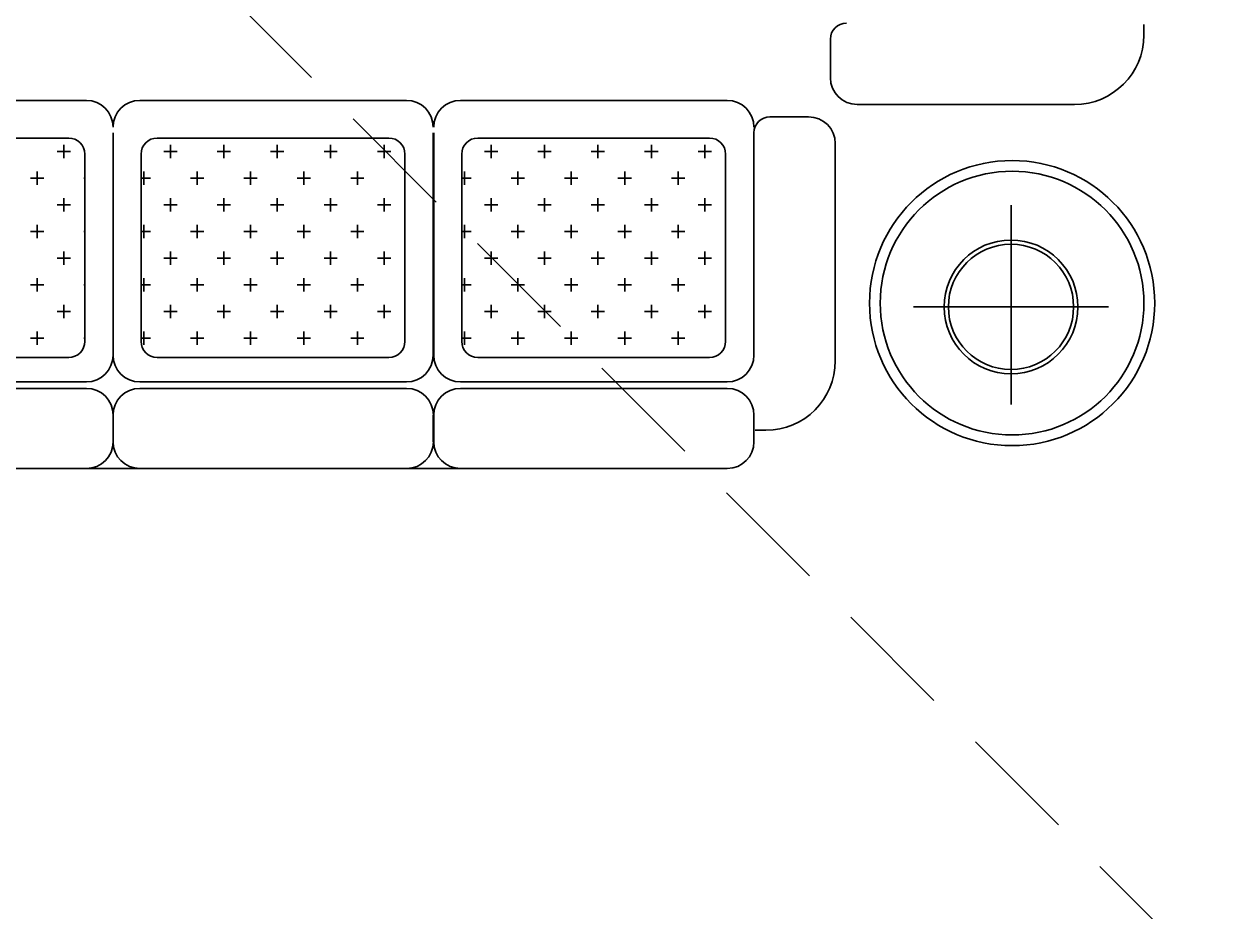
# Model space of a CAD drawing. Header units: millimetres. Extents: x -234375 to -184638, y -91483 to -70216.
# Drawn here: x -191841 to -189688, y -86880 to -85280 of the extents above; entities that cross this region are included whole.
import ezdxf

# ---------------------------------------------------------------- set-up
doc = ezdxf.new("R2010")
doc.units = ezdxf.units.MM
doc.header["$MEASUREMENT"] = 0
doc.linetypes.add('Hidden', pattern=[317.5, 211.666667, -105.833333])
for name, color, linetype, lineweight in [('New_0_Pen_No__7', 7, 'Continuous', 35), ('New_Drawing & Figure_Pen_No__7', 7, 'Continuous', 35), ('New_Shell - Roof_Pen_No__1', 7, 'Continuous', 13)]:
    doc.layers.add(name, color=color, linetype=linetype, lineweight=lineweight)
doc.layers.add('New_0_Pen_No__8', color=14, linetype='Continuous', lineweight=35, true_color=0xa80f02)
doc.layers.add('New_Drawing & Figure_Pen_No__8', color=14, linetype='Continuous', lineweight=35, true_color=0xa80f02)
doc.layers.add('New_Shell - Roof', color=7, linetype='Continuous')

# ---------------------------------------------------------------- blocks, each defined once
blk = doc.blocks.new('Roof_1', base_point=(-201339, -70721))
at = {"layer": 'New_Shell - Roof_Pen_No__1', "color": 7, "linetype": 'Hidden', "lineweight": 13, "flags": 128}
blk.add_lwpolyline([(-186609.9, -90094), (-192594.7, -84103)], dxfattribs=at)

msp = doc.modelspace()

# ---------------------------------------------------------------- linework, layer by layer
at = {"layer": 'New_0_Pen_No__7', "color": 7, "linetype": 'Continuous', "lineweight": 35}
for p, q in [((-189821.7, -85300.5), (-189821.7, -85281.3)), ((-190386.7, -85307.9), (-190386.7, -85377.5)), ((-190386.7, -85307.9), (-190386.7, -85377.5)), ((-192208.8, -85418.3), (-191727.9, -85418.3)), ((-192208.8, -85418.3), (-191727.9, -85418.3)), ((-191631.7, -85418.3), (-191150.9, -85418.3)), ((-191631.7, -85418.3), (-191150.9, -85418.3)), ((-191053.7, -85418.3), (-190572.8, -85418.3)), ((-191053.7, -85418.3), (-190572.8, -85418.3)), ((-190338.6, -85425.6), (-189946.8, -85425.6)), ((-190338.6, -85425.6), (-189946.8, -85425.6)), ((-190495.7, -85447.9), (-190426.1, -85447.9)), ((-190495.7, -85447.9), (-190426.1, -85447.9)), ((-190524.5, -85476.8), (-190524.5, -85877.8)), ((-190524.5, -85476.8), (-190524.5, -85877.8)), ((-190378, -85496), (-190378, -85887.8)), ((-190378, -85496), (-190378, -85887.8)), ((-191727.7, -85937.6), (-192208.8, -85937.6)), ((-191727.7, -85937.6), (-192208.8, -85937.6)), ((-191150.6, -85937.6), (-191631.7, -85937.6)), ((-191150.6, -85937.6), (-191631.7, -85937.6)), ((-190572.6, -85937.6), (-191053.7, -85937.6)), ((-191679.8, -86033.8), (-191679.8, -85985.7)), ((-191679.8, -86033.8), (-191679.8, -85985.7)), ((-191679.6, -85985.7), (-191679.6, -86033.8)), ((-191679.6, -85985.7), (-191679.6, -86033.8)), ((-191102.8, -86033.8), (-191102.8, -85985.7)), ((-191102.8, -86033.8), (-191102.8, -85985.7)), ((-191102.5, -85985.7), (-191102.5, -86033.8)), ((-191102.5, -85985.7), (-191102.5, -86033.8)), ((-191101.8, -86033.8), (-191101.8, -85985.7)), ((-191101.8, -86033.8), (-191101.8, -85985.7)), ((-191101.5, -85985.7), (-191101.5, -86033.8)), ((-191101.5, -85985.7), (-191101.5, -86033.8)), ((-190524.5, -85985.7), (-190524.5, -86033.8)), ((-190524.5, -86033.8), (-190524.5, -85985.7)), ((-190524.5, -85985.7), (-190524.5, -86033.8)), ((-190524.5, -86033.8), (-190524.5, -85985.7)), ((-190503, -86012.9), (-190522.3, -86012.9)), ((-190503, -86012.9), (-190522.3, -86012.9)), ((-190572.6, -86081.9), (-192208.8, -86081.9)), ((-190572.6, -86081.9), (-192208.8, -86081.9))]:
    msp.add_line(p, q, dxfattribs=at)
msp.add_circle((-190059.2, -85783.8), 257, dxfattribs=at)
for centre, radius, start, end in [((-190357.9, -85307.9), 28.9, 90, 180), ((-190357.9, -85307.9), 28.9, 90, 180), ((-189946.8, -85300.5), 125.1, 270, 0), ((-190338.6, -85377.5), 48.1, 180, 270), ((-190338.6, -85377.5), 48.1, 180, 270), ((-191727.9, -85466.4), 48.1, 0, 90), ((-191727.9, -85466.4), 48.1, 0, 90), ((-191631.7, -85466.4), 48.1, 90, 180), ((-191631.7, -85466.4), 48.1, 90, 180), ((-191150.9, -85466.4), 48.1, 0, 90), ((-191150.9, -85466.4), 48.1, 0, 90), ((-191053.7, -85466.4), 48.1, 90, 180), ((-191053.7, -85466.4), 48.1, 90, 180), ((-190572.8, -85466.4), 48.1, 0, 90), ((-190572.8, -85466.4), 48.1, 0, 90), ((-190495.7, -85476.8), 28.9, 90, 180), ((-190426.1, -85496), 48.1, 0, 90), ((-190426.1, -85496), 48.1, 0, 90), ((-190572.8, -85877.8), 48.1, 270, 0), ((-190503, -85887.8), 125.1, 270, 0), ((-191727.7, -85985.7), 48.1, 0, 90), ((-191727.7, -85985.7), 48.1, 0, 90), ((-191631.7, -85985.7), 48.1, 90, 180), ((-191631.7, -85985.7), 48.1, 90, 180), ((-191150.6, -85985.7), 48.1, 0, 90), ((-191150.6, -85985.7), 48.1, 0, 90), ((-191053.7, -85985.7), 48.1, 90, 180), ((-191053.7, -85985.7), 48.1, 90, 180), ((-190572.6, -85985.7), 48.1, 0, 90), ((-190572.6, -85985.7), 48.1, 0, 90), ((-191727.7, -86033.8), 48.1, 270, 0), ((-191727.7, -86033.8), 48.1, 270, 0), ((-191631.7, -86033.8), 48.1, 180, 270), ((-191631.7, -86033.8), 48.1, 180, 270), ((-191150.6, -86033.8), 48.1, 270, 0), ((-191053.7, -86033.8), 48.1, 180, 270), ((-191053.7, -86033.8), 48.1, 180, 270), ((-190572.6, -86033.8), 48.1, 270, 0), ((-190572.6, -86033.8), 48.1, 270, 0)]:
    msp.add_arc(centre, radius, start, end, dxfattribs=at)
at = {"layer": 'New_0_Pen_No__8', "color": 14, "linetype": 'Continuous', "lineweight": 35, "true_color": 0xa80f02}
for p, q in [((-189821.7, -85300.5), (-189821.7, -85281.3)), ((-191679.8, -85476.8), (-191679.8, -85877.8)), ((-191679.8, -85476.8), (-191679.8, -85877.8)), ((-191679.8, -85476.8), (-191679.8, -85877.8)), ((-191679.8, -85476.8), (-191679.8, -85877.8)), ((-191102.8, -85476.8), (-191102.8, -85877.8)), ((-191102.8, -85476.8), (-191102.8, -85877.8)), ((-191102.8, -85476.8), (-191102.8, -85877.8)), ((-191102.8, -85476.8), (-191102.8, -85877.8)), ((-191101.8, -85476.8), (-191101.8, -85877.8)), ((-191101.8, -85476.8), (-191101.8, -85877.8)), ((-191101.8, -85476.8), (-191101.8, -85877.8)), ((-191101.8, -85476.8), (-191101.8, -85877.8)), ((-191759.7, -85486.1), (-192177.6, -85486.1)), ((-191759.7, -85486.1), (-192177.6, -85486.1)), ((-191768.4, -85522.4), (-191768.4, -85498.4)), ((-191768.4, -85522.4), (-191768.4, -85498.4)), ((-191182.6, -85486.1), (-191600.5, -85486.1)), ((-191182.6, -85486.1), (-191600.5, -85486.1)), ((-191576.2, -85522.4), (-191576.2, -85498.4)), ((-191576.2, -85522.4), (-191576.2, -85498.4)), ((-191480, -85522.4), (-191480, -85498.4)), ((-191480, -85522.4), (-191480, -85498.4)), ((-191383.8, -85522.4), (-191383.8, -85498.4)), ((-191383.8, -85522.4), (-191383.8, -85498.4)), ((-191287.6, -85522.4), (-191287.6, -85498.4)), ((-191287.6, -85522.4), (-191287.6, -85498.4)), ((-191191.4, -85522.4), (-191191.4, -85498.4)), ((-191191.4, -85522.4), (-191191.4, -85498.4)), ((-190604.6, -85486.1), (-191022.5, -85486.1)), ((-190604.6, -85486.1), (-191022.5, -85486.1)), ((-190998.2, -85522.4), (-190998.2, -85498.4)), ((-190998.2, -85522.4), (-190998.2, -85498.4)), ((-190902, -85522.4), (-190902, -85498.4)), ((-190902, -85522.4), (-190902, -85498.4)), ((-190805.8, -85522.4), (-190805.8, -85498.4)), ((-190805.8, -85522.4), (-190805.8, -85498.4)), ((-190709.5, -85522.4), (-190709.5, -85498.4)), ((-190709.5, -85522.4), (-190709.5, -85498.4)), ((-190613.3, -85522.4), (-190613.3, -85498.4)), ((-190613.3, -85522.4), (-190613.3, -85498.4)), ((-191780.4, -85510.4), (-191756.4, -85510.4)), ((-191780.4, -85510.4), (-191756.4, -85510.4)), ((-191730.8, -85852.8), (-191730.8, -85515)), ((-191730.8, -85852.8), (-191730.8, -85515)), ((-191629.4, -85515), (-191629.4, -85852.8)), ((-191629.4, -85515), (-191629.4, -85852.8)), ((-191588.3, -85510.4), (-191564.2, -85510.4)), ((-191588.3, -85510.4), (-191564.2, -85510.4)), ((-191492.1, -85510.4), (-191468, -85510.4)), ((-191492.1, -85510.4), (-191468, -85510.4)), ((-191395.8, -85510.4), (-191371.8, -85510.4)), ((-191395.8, -85510.4), (-191371.8, -85510.4)), ((-191299.6, -85510.4), (-191275.6, -85510.4)), ((-191299.6, -85510.4), (-191275.6, -85510.4)), ((-191203.4, -85510.4), (-191179.3, -85510.4)), ((-191203.4, -85510.4), (-191179.3, -85510.4)), ((-191153.8, -85852.8), (-191153.8, -85515)), ((-191153.8, -85852.8), (-191153.8, -85515)), ((-191051.3, -85515), (-191051.3, -85852.8)), ((-191051.3, -85515), (-191051.3, -85852.8)), ((-191010.2, -85510.4), (-190986.2, -85510.4)), ((-191010.2, -85510.4), (-190986.2, -85510.4)), ((-190914, -85510.4), (-190889.9, -85510.4)), ((-190914, -85510.4), (-190889.9, -85510.4)), ((-190817.8, -85510.4), (-190793.7, -85510.4)), ((-190817.8, -85510.4), (-190793.7, -85510.4)), ((-190721.6, -85510.4), (-190697.5, -85510.4)), ((-190721.6, -85510.4), (-190697.5, -85510.4)), ((-190625.3, -85510.4), (-190601.3, -85510.4)), ((-190625.3, -85510.4), (-190601.3, -85510.4)), ((-190575.7, -85852.8), (-190575.7, -85515)), ((-190575.7, -85852.8), (-190575.7, -85515)), ((-191816.5, -85570.6), (-191816.5, -85546.5)), ((-191816.5, -85570.6), (-191816.5, -85546.5)), ((-191624.3, -85570.6), (-191624.3, -85546.5)), ((-191624.3, -85570.6), (-191624.3, -85546.5)), ((-191528.1, -85570.6), (-191528.1, -85546.5)), ((-191528.1, -85570.6), (-191528.1, -85546.5)), ((-191431.9, -85570.6), (-191431.9, -85546.5)), ((-191431.9, -85570.6), (-191431.9, -85546.5)), ((-191335.7, -85570.6), (-191335.7, -85546.5)), ((-191335.7, -85570.6), (-191335.7, -85546.5)), ((-191239.5, -85570.6), (-191239.5, -85546.5)), ((-191239.5, -85570.6), (-191239.5, -85546.5)), ((-191046.3, -85570.6), (-191046.3, -85546.5)), ((-191046.3, -85570.6), (-191046.3, -85546.5)), ((-190950.1, -85570.6), (-190950.1, -85546.5)), ((-190950.1, -85570.6), (-190950.1, -85546.5)), ((-190853.9, -85570.6), (-190853.9, -85546.5)), ((-190853.9, -85570.6), (-190853.9, -85546.5)), ((-190757.6, -85570.6), (-190757.6, -85546.5)), ((-190757.6, -85570.6), (-190757.6, -85546.5)), ((-190661.4, -85570.6), (-190661.4, -85546.5)), ((-190661.4, -85570.6), (-190661.4, -85546.5)), ((-191828.6, -85558.5), (-191804.5, -85558.5)), ((-191828.6, -85558.5), (-191804.5, -85558.5)), ((-191732.3, -85558.5), (-191730.8, -85558.5)), ((-191732.3, -85558.5), (-191730.8, -85558.5)), ((-191629.4, -85558.5), (-191612.3, -85558.5)), ((-191629.4, -85558.5), (-191612.3, -85558.5)), ((-191540.2, -85558.5), (-191516.1, -85558.5)), ((-191540.2, -85558.5), (-191516.1, -85558.5)), ((-191443.9, -85558.5), (-191419.9, -85558.5)), ((-191443.9, -85558.5), (-191419.9, -85558.5)), ((-191347.7, -85558.5), (-191323.7, -85558.5)), ((-191347.7, -85558.5), (-191323.7, -85558.5)), ((-191251.5, -85558.5), (-191227.5, -85558.5)), ((-191251.5, -85558.5), (-191227.5, -85558.5)), ((-191155.3, -85558.5), (-191153.8, -85558.5)), ((-191155.3, -85558.5), (-191153.8, -85558.5)), ((-191051.3, -85558.5), (-191034.3, -85558.5)), ((-191051.3, -85558.5), (-191034.3, -85558.5)), ((-190962.1, -85558.5), (-190938.1, -85558.5)), ((-190962.1, -85558.5), (-190938.1, -85558.5)), ((-190865.9, -85558.5), (-190841.8, -85558.5)), ((-190865.9, -85558.5), (-190841.8, -85558.5)), ((-190769.7, -85558.5), (-190745.6, -85558.5)), ((-190769.7, -85558.5), (-190745.6, -85558.5)), ((-190673.5, -85558.5), (-190649.4, -85558.5)), ((-190673.5, -85558.5), (-190649.4, -85558.5)), ((-190577.2, -85558.5), (-190575.7, -85558.5)), ((-190577.2, -85558.5), (-190575.7, -85558.5)), ((-191780.4, -85606.6), (-191756.4, -85606.6)), ((-191780.4, -85606.6), (-191756.4, -85606.6)), ((-191768.4, -85618.7), (-191768.4, -85594.6)), ((-191768.4, -85618.7), (-191768.4, -85594.6)), ((-191588.3, -85606.6), (-191564.2, -85606.6)), ((-191588.3, -85606.6), (-191564.2, -85606.6)), ((-191576.2, -85618.7), (-191576.2, -85594.6)), ((-191576.2, -85618.7), (-191576.2, -85594.6)), ((-191492.1, -85606.6), (-191468, -85606.6)), ((-191492.1, -85606.6), (-191468, -85606.6)), ((-191480, -85618.7), (-191480, -85594.6)), ((-191480, -85618.7), (-191480, -85594.6)), ((-191395.8, -85606.6), (-191371.8, -85606.6)), ((-191395.8, -85606.6), (-191371.8, -85606.6)), ((-191383.8, -85618.7), (-191383.8, -85594.6)), ((-191383.8, -85618.7), (-191383.8, -85594.6)), ((-191299.6, -85606.6), (-191275.6, -85606.6)), ((-191299.6, -85606.6), (-191275.6, -85606.6)), ((-191287.6, -85618.7), (-191287.6, -85594.6)), ((-191287.6, -85618.7), (-191287.6, -85594.6)), ((-191203.4, -85606.6), (-191179.3, -85606.6)), ((-191203.4, -85606.6), (-191179.3, -85606.6)), ((-191191.4, -85618.7), (-191191.4, -85594.6)), ((-191191.4, -85618.7), (-191191.4, -85594.6)), ((-191010.2, -85606.6), (-190986.2, -85606.6)), ((-191010.2, -85606.6), (-190986.2, -85606.6)), ((-190998.2, -85618.7), (-190998.2, -85594.6)), ((-190998.2, -85618.7), (-190998.2, -85594.6)), ((-190914, -85606.6), (-190889.9, -85606.6)), ((-190914, -85606.6), (-190889.9, -85606.6)), ((-190902, -85618.7), (-190902, -85594.6)), ((-190902, -85618.7), (-190902, -85594.6)), ((-190817.8, -85606.6), (-190793.7, -85606.6)), ((-190817.8, -85606.6), (-190793.7, -85606.6)), ((-190805.8, -85618.7), (-190805.8, -85594.6)), ((-190805.8, -85618.7), (-190805.8, -85594.6)), ((-190721.6, -85606.6), (-190697.5, -85606.6)), ((-190721.6, -85606.6), (-190697.5, -85606.6)), ((-190709.5, -85618.7), (-190709.5, -85594.6)), ((-190709.5, -85618.7), (-190709.5, -85594.6)), ((-190625.3, -85606.6), (-190601.3, -85606.6)), ((-190625.3, -85606.6), (-190601.3, -85606.6)), ((-190613.3, -85618.7), (-190613.3, -85594.6)), ((-190613.3, -85618.7), (-190613.3, -85594.6)), ((-190061.2, -85607.1), (-190061.2, -85966.5)), ((-190061.2, -85607.1), (-190061.2, -85966.5)), ((-191828.6, -85654.7), (-191804.5, -85654.7)), ((-191828.6, -85654.7), (-191804.5, -85654.7)), ((-191816.5, -85666.8), (-191816.5, -85642.7)), ((-191816.5, -85666.8), (-191816.5, -85642.7)), ((-191732.3, -85654.7), (-191730.8, -85654.7)), ((-191732.3, -85654.7), (-191730.8, -85654.7)), ((-191629.4, -85654.7), (-191612.3, -85654.7)), ((-191629.4, -85654.7), (-191612.3, -85654.7)), ((-191624.3, -85666.8), (-191624.3, -85642.7)), ((-191624.3, -85666.8), (-191624.3, -85642.7)), ((-191540.2, -85654.7), (-191516.1, -85654.7)), ((-191540.2, -85654.7), (-191516.1, -85654.7)), ((-191528.1, -85666.8), (-191528.1, -85642.7)), ((-191528.1, -85666.8), (-191528.1, -85642.7)), ((-191443.9, -85654.7), (-191419.9, -85654.7)), ((-191443.9, -85654.7), (-191419.9, -85654.7)), ((-191431.9, -85666.8), (-191431.9, -85642.7)), ((-191431.9, -85666.8), (-191431.9, -85642.7)), ((-191347.7, -85654.7), (-191323.7, -85654.7)), ((-191347.7, -85654.7), (-191323.7, -85654.7)), ((-191335.7, -85666.8), (-191335.7, -85642.7)), ((-191335.7, -85666.8), (-191335.7, -85642.7)), ((-191251.5, -85654.7), (-191227.5, -85654.7)), ((-191251.5, -85654.7), (-191227.5, -85654.7)), ((-191239.5, -85666.8), (-191239.5, -85642.7)), ((-191239.5, -85666.8), (-191239.5, -85642.7)), ((-191155.3, -85654.7), (-191153.8, -85654.7)), ((-191155.3, -85654.7), (-191153.8, -85654.7)), ((-191051.3, -85654.7), (-191034.3, -85654.7)), ((-191051.3, -85654.7), (-191034.3, -85654.7)), ((-191046.3, -85666.8), (-191046.3, -85642.7)), ((-191046.3, -85666.8), (-191046.3, -85642.7)), ((-190962.1, -85654.7), (-190938.1, -85654.7)), ((-190962.1, -85654.7), (-190938.1, -85654.7)), ((-190950.1, -85666.8), (-190950.1, -85642.7)), ((-190950.1, -85666.8), (-190950.1, -85642.7)), ((-190865.9, -85654.7), (-190841.8, -85654.7)), ((-190865.9, -85654.7), (-190841.8, -85654.7)), ((-190853.9, -85666.8), (-190853.9, -85642.7)), ((-190853.9, -85666.8), (-190853.9, -85642.7)), ((-190769.7, -85654.7), (-190745.6, -85654.7)), ((-190769.7, -85654.7), (-190745.6, -85654.7)), ((-190757.6, -85666.8), (-190757.6, -85642.7)), ((-190757.6, -85666.8), (-190757.6, -85642.7)), ((-190673.5, -85654.7), (-190649.4, -85654.7)), ((-190673.5, -85654.7), (-190649.4, -85654.7)), ((-190661.4, -85666.8), (-190661.4, -85642.7)), ((-190661.4, -85666.8), (-190661.4, -85642.7)), ((-190577.2, -85654.7), (-190575.7, -85654.7)), ((-190577.2, -85654.7), (-190575.7, -85654.7)), ((-191768.4, -85714.9), (-191768.4, -85690.8)), ((-191768.4, -85714.9), (-191768.4, -85690.8)), ((-191576.2, -85714.9), (-191576.2, -85690.8)), ((-191576.2, -85714.9), (-191576.2, -85690.8)), ((-191480, -85714.9), (-191480, -85690.8)), ((-191480, -85714.9), (-191480, -85690.8)), ((-191383.8, -85714.9), (-191383.8, -85690.8)), ((-191383.8, -85714.9), (-191383.8, -85690.8)), ((-191287.6, -85714.9), (-191287.6, -85690.8)), ((-191287.6, -85714.9), (-191287.6, -85690.8)), ((-191191.4, -85714.9), (-191191.4, -85690.8)), ((-191191.4, -85714.9), (-191191.4, -85690.8)), ((-190998.2, -85714.9), (-190998.2, -85690.8)), ((-190998.2, -85714.9), (-190998.2, -85690.8)), ((-190902, -85714.9), (-190902, -85690.8)), ((-190902, -85714.9), (-190902, -85690.8)), ((-190805.8, -85714.9), (-190805.8, -85690.8)), ((-190805.8, -85714.9), (-190805.8, -85690.8)), ((-190709.5, -85714.9), (-190709.5, -85690.8)), ((-190709.5, -85714.9), (-190709.5, -85690.8)), ((-190613.3, -85714.9), (-190613.3, -85690.8)), ((-190613.3, -85714.9), (-190613.3, -85690.8)), ((-191780.4, -85702.9), (-191756.4, -85702.9)), ((-191780.4, -85702.9), (-191756.4, -85702.9)), ((-191588.3, -85702.9), (-191564.2, -85702.9)), ((-191588.3, -85702.9), (-191564.2, -85702.9)), ((-191492.1, -85702.9), (-191468, -85702.9)), ((-191492.1, -85702.9), (-191468, -85702.9)), ((-191395.8, -85702.9), (-191371.8, -85702.9)), ((-191395.8, -85702.9), (-191371.8, -85702.9)), ((-191299.6, -85702.9), (-191275.6, -85702.9)), ((-191299.6, -85702.9), (-191275.6, -85702.9)), ((-191203.4, -85702.9), (-191179.3, -85702.9)), ((-191203.4, -85702.9), (-191179.3, -85702.9)), ((-191010.2, -85702.9), (-190986.2, -85702.9)), ((-191010.2, -85702.9), (-190986.2, -85702.9)), ((-190914, -85702.9), (-190889.9, -85702.9)), ((-190914, -85702.9), (-190889.9, -85702.9)), ((-190817.8, -85702.9), (-190793.7, -85702.9)), ((-190817.8, -85702.9), (-190793.7, -85702.9)), ((-190721.6, -85702.9), (-190697.5, -85702.9)), ((-190721.6, -85702.9), (-190697.5, -85702.9)), ((-190625.3, -85702.9), (-190601.3, -85702.9)), ((-190625.3, -85702.9), (-190601.3, -85702.9)), ((-191816.5, -85763), (-191816.5, -85738.9)), ((-191816.5, -85763), (-191816.5, -85738.9)), ((-191624.3, -85763), (-191624.3, -85738.9)), ((-191624.3, -85763), (-191624.3, -85738.9)), ((-191528.1, -85763), (-191528.1, -85738.9)), ((-191528.1, -85763), (-191528.1, -85738.9)), ((-191431.9, -85763), (-191431.9, -85738.9)), ((-191431.9, -85763), (-191431.9, -85738.9)), ((-191335.7, -85763), (-191335.7, -85738.9)), ((-191335.7, -85763), (-191335.7, -85738.9)), ((-191239.5, -85763), (-191239.5, -85738.9)), ((-191239.5, -85763), (-191239.5, -85738.9)), ((-191046.3, -85763), (-191046.3, -85738.9)), ((-191046.3, -85763), (-191046.3, -85738.9)), ((-190950.1, -85763), (-190950.1, -85738.9)), ((-190950.1, -85763), (-190950.1, -85738.9)), ((-190853.9, -85763), (-190853.9, -85738.9)), ((-190853.9, -85763), (-190853.9, -85738.9)), ((-190757.6, -85763), (-190757.6, -85738.9)), ((-190757.6, -85763), (-190757.6, -85738.9)), ((-190661.4, -85763), (-190661.4, -85738.9)), ((-190661.4, -85763), (-190661.4, -85738.9)), ((-191828.6, -85751), (-191804.5, -85751)), ((-191828.6, -85751), (-191804.5, -85751)), ((-191732.3, -85751), (-191730.8, -85751)), ((-191732.3, -85751), (-191730.8, -85751)), ((-191629.4, -85751), (-191612.3, -85751)), ((-191629.4, -85751), (-191612.3, -85751)), ((-191540.2, -85751), (-191516.1, -85751)), ((-191540.2, -85751), (-191516.1, -85751)), ((-191443.9, -85751), (-191419.9, -85751)), ((-191443.9, -85751), (-191419.9, -85751)), ((-191347.7, -85751), (-191323.7, -85751)), ((-191347.7, -85751), (-191323.7, -85751)), ((-191251.5, -85751), (-191227.5, -85751)), ((-191251.5, -85751), (-191227.5, -85751)), ((-191155.3, -85751), (-191153.8, -85751)), ((-191155.3, -85751), (-191153.8, -85751)), ((-191051.3, -85751), (-191034.3, -85751)), ((-191051.3, -85751), (-191034.3, -85751)), ((-190962.1, -85751), (-190938.1, -85751)), ((-190962.1, -85751), (-190938.1, -85751)), ((-190865.9, -85751), (-190841.8, -85751)), ((-190865.9, -85751), (-190841.8, -85751)), ((-190769.7, -85751), (-190745.6, -85751)), ((-190769.7, -85751), (-190745.6, -85751)), ((-190673.5, -85751), (-190649.4, -85751)), ((-190673.5, -85751), (-190649.4, -85751)), ((-190577.2, -85751), (-190575.7, -85751)), ((-190577.2, -85751), (-190575.7, -85751)), ((-191780.4, -85799.1), (-191756.4, -85799.1)), ((-191780.4, -85799.1), (-191756.4, -85799.1)), ((-191768.4, -85811.1), (-191768.4, -85787)), ((-191768.4, -85811.1), (-191768.4, -85787)), ((-191588.3, -85799.1), (-191564.2, -85799.1)), ((-191588.3, -85799.1), (-191564.2, -85799.1)), ((-191576.2, -85811.1), (-191576.2, -85787)), ((-191576.2, -85811.1), (-191576.2, -85787)), ((-191492.1, -85799.1), (-191468, -85799.1)), ((-191492.1, -85799.1), (-191468, -85799.1)), ((-191480, -85811.1), (-191480, -85787)), ((-191480, -85811.1), (-191480, -85787)), ((-191395.8, -85799.1), (-191371.8, -85799.1)), ((-191395.8, -85799.1), (-191371.8, -85799.1)), ((-191383.8, -85811.1), (-191383.8, -85787)), ((-191383.8, -85811.1), (-191383.8, -85787)), ((-191299.6, -85799.1), (-191275.6, -85799.1)), ((-191299.6, -85799.1), (-191275.6, -85799.1)), ((-191287.6, -85811.1), (-191287.6, -85787)), ((-191287.6, -85811.1), (-191287.6, -85787)), ((-191203.4, -85799.1), (-191179.3, -85799.1)), ((-191203.4, -85799.1), (-191179.3, -85799.1)), ((-191191.4, -85811.1), (-191191.4, -85787)), ((-191191.4, -85811.1), (-191191.4, -85787)), ((-191010.2, -85799.1), (-190986.2, -85799.1)), ((-191010.2, -85799.1), (-190986.2, -85799.1)), ((-190998.2, -85811.1), (-190998.2, -85787)), ((-190998.2, -85811.1), (-190998.2, -85787)), ((-190914, -85799.1), (-190889.9, -85799.1)), ((-190914, -85799.1), (-190889.9, -85799.1)), ((-190902, -85811.1), (-190902, -85787)), ((-190902, -85811.1), (-190902, -85787)), ((-190817.8, -85799.1), (-190793.7, -85799.1)), ((-190817.8, -85799.1), (-190793.7, -85799.1)), ((-190805.8, -85811.1), (-190805.8, -85787)), ((-190805.8, -85811.1), (-190805.8, -85787)), ((-190721.6, -85799.1), (-190697.5, -85799.1)), ((-190721.6, -85799.1), (-190697.5, -85799.1)), ((-190709.5, -85811.1), (-190709.5, -85787)), ((-190709.5, -85811.1), (-190709.5, -85787)), ((-190625.3, -85799.1), (-190601.3, -85799.1)), ((-190625.3, -85799.1), (-190601.3, -85799.1)), ((-190613.3, -85811.1), (-190613.3, -85787)), ((-190613.3, -85811.1), (-190613.3, -85787)), ((-189885.2, -85790.6), (-190237.1, -85790.6)), ((-189885.2, -85790.6), (-190237.1, -85790.6)), ((-191828.6, -85847.2), (-191804.5, -85847.2)), ((-191828.6, -85847.2), (-191804.5, -85847.2)), ((-191816.5, -85859.2), (-191816.5, -85835.2)), ((-191816.5, -85859.2), (-191816.5, -85835.2)), ((-191732.3, -85847.2), (-191730.8, -85847.2)), ((-191732.3, -85847.2), (-191730.8, -85847.2)), ((-191629.4, -85847.2), (-191612.3, -85847.2)), ((-191629.4, -85847.2), (-191612.3, -85847.2)), ((-191624.3, -85859.2), (-191624.3, -85835.2)), ((-191624.3, -85859.2), (-191624.3, -85835.2)), ((-191540.2, -85847.2), (-191516.1, -85847.2)), ((-191540.2, -85847.2), (-191516.1, -85847.2)), ((-191528.1, -85859.2), (-191528.1, -85835.2)), ((-191528.1, -85859.2), (-191528.1, -85835.2)), ((-191443.9, -85847.2), (-191419.9, -85847.2)), ((-191443.9, -85847.2), (-191419.9, -85847.2)), ((-191431.9, -85859.2), (-191431.9, -85835.2)), ((-191431.9, -85859.2), (-191431.9, -85835.2)), ((-191347.7, -85847.2), (-191323.7, -85847.2)), ((-191347.7, -85847.2), (-191323.7, -85847.2)), ((-191335.7, -85859.2), (-191335.7, -85835.2)), ((-191335.7, -85859.2), (-191335.7, -85835.2)), ((-191251.5, -85847.2), (-191227.5, -85847.2)), ((-191251.5, -85847.2), (-191227.5, -85847.2)), ((-191239.5, -85859.2), (-191239.5, -85835.2)), ((-191239.5, -85859.2), (-191239.5, -85835.2)), ((-191155.3, -85847.2), (-191153.8, -85847.2)), ((-191155.3, -85847.2), (-191153.8, -85847.2)), ((-191051.3, -85847.2), (-191034.3, -85847.2)), ((-191051.3, -85847.2), (-191034.3, -85847.2)), ((-191046.3, -85859.2), (-191046.3, -85835.2)), ((-191046.3, -85859.2), (-191046.3, -85835.2)), ((-190962.1, -85847.2), (-190938.1, -85847.2)), ((-190962.1, -85847.2), (-190938.1, -85847.2)), ((-190950.1, -85859.2), (-190950.1, -85835.2)), ((-190950.1, -85859.2), (-190950.1, -85835.2)), ((-190865.9, -85847.2), (-190841.8, -85847.2)), ((-190865.9, -85847.2), (-190841.8, -85847.2)), ((-190853.9, -85859.2), (-190853.9, -85835.2)), ((-190853.9, -85859.2), (-190853.9, -85835.2)), ((-190769.7, -85847.2), (-190745.6, -85847.2)), ((-190769.7, -85847.2), (-190745.6, -85847.2)), ((-190757.6, -85859.2), (-190757.6, -85835.2)), ((-190757.6, -85859.2), (-190757.6, -85835.2)), ((-190673.5, -85847.2), (-190649.4, -85847.2)), ((-190673.5, -85847.2), (-190649.4, -85847.2)), ((-190661.4, -85859.2), (-190661.4, -85835.2)), ((-190661.4, -85859.2), (-190661.4, -85835.2)), ((-190577.2, -85847.2), (-190575.7, -85847.2)), ((-190577.2, -85847.2), (-190575.7, -85847.2)), ((-192177.6, -85881.7), (-191759.7, -85881.7)), ((-192177.6, -85881.7), (-191759.7, -85881.7)), ((-191600.5, -85881.7), (-191182.6, -85881.7)), ((-191600.5, -85881.7), (-191182.6, -85881.7)), ((-191022.5, -85881.7), (-190604.6, -85881.7)), ((-191022.5, -85881.7), (-190604.6, -85881.7)), ((-191727.9, -85925.9), (-192208.8, -85925.9)), ((-191727.9, -85925.9), (-192208.8, -85925.9)), ((-191150.9, -85925.9), (-191631.7, -85925.9)), ((-191150.9, -85925.9), (-191631.7, -85925.9)), ((-190572.8, -85925.9), (-191053.7, -85925.9)), ((-190572.8, -85925.9), (-191053.7, -85925.9)), ((-190572.6, -85937.6), (-191053.7, -85937.6))]:
    msp.add_line(p, q, dxfattribs=at)
for centre, radius in [((-190059.2, -85783.8), 237.7), ((-190059.2, -85783.8), 237.7), ((-190061.2, -85790.6), 120.6), ((-190061.2, -85790.6), 120.6), ((-190061.2, -85790.6), 112.9), ((-190061.2, -85790.6), 112.9)]:
    msp.add_circle(centre, radius, dxfattribs=at)
for centre, radius, start, end in [((-191759.7, -85515), 28.9, 0, 90), ((-191759.7, -85515), 28.9, 0, 90), ((-191600.5, -85515), 28.9, 90, 180), ((-191600.5, -85515), 28.9, 90, 180), ((-191182.6, -85515), 28.9, 0, 90), ((-191182.6, -85515), 28.9, 0, 90), ((-191022.5, -85515), 28.9, 90, 180), ((-191022.5, -85515), 28.9, 90, 180), ((-190604.6, -85515), 28.9, 0, 90), ((-190604.6, -85515), 28.9, 0, 90), ((-191759.7, -85852.8), 28.9, 270, 0), ((-191759.7, -85852.8), 28.9, 270, 0), ((-191600.5, -85852.8), 28.9, 180, 270), ((-191600.5, -85852.8), 28.9, 180, 270), ((-191182.6, -85852.8), 28.9, 270, 0), ((-191182.6, -85852.8), 28.9, 270, 0), ((-191022.5, -85852.8), 28.9, 180, 270), ((-191022.5, -85852.8), 28.9, 180, 270), ((-190604.6, -85852.8), 28.9, 270, 0), ((-190604.6, -85852.8), 28.9, 270, 0), ((-191727.9, -85877.8), 48.1, 270, 0), ((-191727.9, -85877.8), 48.1, 270, 0), ((-191631.7, -85877.8), 48.1, 180, 270), ((-191631.7, -85877.8), 48.1, 180, 270), ((-191150.9, -85877.8), 48.1, 270, 0), ((-191150.9, -85877.8), 48.1, 270, 0), ((-191053.7, -85877.8), 48.1, 180, 270), ((-191053.7, -85877.8), 48.1, 180, 270), ((-190572.8, -85877.8), 48.1, 270, 0), ((-191150.6, -86033.8), 48.1, 270, 0)]:
    msp.add_arc(centre, radius, start, end, dxfattribs=at)
at = {"layer": 'New_Drawing & Figure_Pen_No__7', "color": 7, "linetype": 'Continuous', "lineweight": 35}
for p, q in [((-189821.7, -85300.5), (-189821.7, -85281.3)), ((-190386.7, -85307.9), (-190386.7, -85377.5)), ((-190386.7, -85307.9), (-190386.7, -85377.5)), ((-192208.8, -85418.3), (-191727.9, -85418.3)), ((-192208.8, -85418.3), (-191727.9, -85418.3)), ((-191631.7, -85418.3), (-191150.9, -85418.3)), ((-191631.7, -85418.3), (-191150.9, -85418.3)), ((-191053.7, -85418.3), (-190572.8, -85418.3)), ((-191053.7, -85418.3), (-190572.8, -85418.3)), ((-190338.6, -85425.6), (-189946.8, -85425.6)), ((-190338.6, -85425.6), (-189946.8, -85425.6)), ((-190495.7, -85447.9), (-190426.1, -85447.9)), ((-190495.7, -85447.9), (-190426.1, -85447.9)), ((-190524.5, -85476.8), (-190524.5, -85877.8)), ((-190524.5, -85476.8), (-190524.5, -85877.8)), ((-190378, -85496), (-190378, -85887.8)), ((-190378, -85496), (-190378, -85887.8)), ((-191727.7, -85937.6), (-192208.8, -85937.6)), ((-191727.7, -85937.6), (-192208.8, -85937.6)), ((-191150.6, -85937.6), (-191631.7, -85937.6)), ((-191150.6, -85937.6), (-191631.7, -85937.6)), ((-190572.6, -85937.6), (-191053.7, -85937.6)), ((-191679.8, -86033.8), (-191679.8, -85985.7)), ((-191679.8, -86033.8), (-191679.8, -85985.7)), ((-191679.6, -85985.7), (-191679.6, -86033.8)), ((-191679.6, -85985.7), (-191679.6, -86033.8)), ((-191102.8, -86033.8), (-191102.8, -85985.7)), ((-191102.8, -86033.8), (-191102.8, -85985.7)), ((-191102.5, -85985.7), (-191102.5, -86033.8)), ((-191102.5, -85985.7), (-191102.5, -86033.8)), ((-191101.8, -86033.8), (-191101.8, -85985.7)), ((-191101.8, -86033.8), (-191101.8, -85985.7)), ((-191101.5, -85985.7), (-191101.5, -86033.8)), ((-191101.5, -85985.7), (-191101.5, -86033.8)), ((-190524.5, -85985.7), (-190524.5, -86033.8)), ((-190524.5, -86033.8), (-190524.5, -85985.7)), ((-190524.5, -85985.7), (-190524.5, -86033.8)), ((-190524.5, -86033.8), (-190524.5, -85985.7)), ((-190503, -86012.9), (-190522.3, -86012.9)), ((-190503, -86012.9), (-190522.3, -86012.9)), ((-190572.6, -86081.9), (-192208.8, -86081.9)), ((-190572.6, -86081.9), (-192208.8, -86081.9))]:
    msp.add_line(p, q, dxfattribs=at)
msp.add_circle((-190059.2, -85783.8), 257, dxfattribs=at)
for centre, radius, start, end in [((-190357.9, -85307.9), 28.9, 90, 180), ((-190357.9, -85307.9), 28.9, 90, 180), ((-189946.8, -85300.5), 125.1, 270, 0), ((-190338.6, -85377.5), 48.1, 180, 270), ((-190338.6, -85377.5), 48.1, 180, 270), ((-191727.9, -85466.4), 48.1, 0, 90), ((-191727.9, -85466.4), 48.1, 0, 90), ((-191631.7, -85466.4), 48.1, 90, 180), ((-191631.7, -85466.4), 48.1, 90, 180), ((-191150.9, -85466.4), 48.1, 0, 90), ((-191150.9, -85466.4), 48.1, 0, 90), ((-191053.7, -85466.4), 48.1, 90, 180), ((-191053.7, -85466.4), 48.1, 90, 180), ((-190572.8, -85466.4), 48.1, 0, 90), ((-190572.8, -85466.4), 48.1, 0, 90), ((-190495.7, -85476.8), 28.9, 90, 180), ((-190426.1, -85496), 48.1, 0, 90), ((-190426.1, -85496), 48.1, 0, 90), ((-190572.8, -85877.8), 48.1, 270, 0), ((-190503, -85887.8), 125.1, 270, 0), ((-191727.7, -85985.7), 48.1, 0, 90), ((-191727.7, -85985.7), 48.1, 0, 90), ((-191631.7, -85985.7), 48.1, 90, 180), ((-191631.7, -85985.7), 48.1, 90, 180), ((-191150.6, -85985.7), 48.1, 0, 90), ((-191150.6, -85985.7), 48.1, 0, 90), ((-191053.7, -85985.7), 48.1, 90, 180), ((-191053.7, -85985.7), 48.1, 90, 180), ((-190572.6, -85985.7), 48.1, 0, 90), ((-190572.6, -85985.7), 48.1, 0, 90), ((-191727.7, -86033.8), 48.1, 270, 0), ((-191727.7, -86033.8), 48.1, 270, 0), ((-191631.7, -86033.8), 48.1, 180, 270), ((-191631.7, -86033.8), 48.1, 180, 270), ((-191150.6, -86033.8), 48.1, 270, 0), ((-191053.7, -86033.8), 48.1, 180, 270), ((-191053.7, -86033.8), 48.1, 180, 270), ((-190572.6, -86033.8), 48.1, 270, 0), ((-190572.6, -86033.8), 48.1, 270, 0)]:
    msp.add_arc(centre, radius, start, end, dxfattribs=at)
at = {"layer": 'New_Drawing & Figure_Pen_No__8', "color": 14, "linetype": 'Continuous', "lineweight": 35, "true_color": 0xa80f02}
for p, q in [((-189821.7, -85300.5), (-189821.7, -85281.3)), ((-191679.8, -85476.8), (-191679.8, -85877.8)), ((-191679.8, -85476.8), (-191679.8, -85877.8)), ((-191679.8, -85476.8), (-191679.8, -85877.8)), ((-191679.8, -85476.8), (-191679.8, -85877.8)), ((-191102.8, -85476.8), (-191102.8, -85877.8)), ((-191102.8, -85476.8), (-191102.8, -85877.8)), ((-191102.8, -85476.8), (-191102.8, -85877.8)), ((-191102.8, -85476.8), (-191102.8, -85877.8)), ((-191101.8, -85476.8), (-191101.8, -85877.8)), ((-191101.8, -85476.8), (-191101.8, -85877.8)), ((-191101.8, -85476.8), (-191101.8, -85877.8)), ((-191101.8, -85476.8), (-191101.8, -85877.8)), ((-191759.7, -85486.1), (-192177.6, -85486.1)), ((-191759.7, -85486.1), (-192177.6, -85486.1)), ((-191768.4, -85522.4), (-191768.4, -85498.4)), ((-191768.4, -85522.4), (-191768.4, -85498.4)), ((-191182.6, -85486.1), (-191600.5, -85486.1)), ((-191182.6, -85486.1), (-191600.5, -85486.1)), ((-191576.2, -85522.4), (-191576.2, -85498.4)), ((-191576.2, -85522.4), (-191576.2, -85498.4)), ((-191480, -85522.4), (-191480, -85498.4)), ((-191480, -85522.4), (-191480, -85498.4)), ((-191383.8, -85522.4), (-191383.8, -85498.4)), ((-191383.8, -85522.4), (-191383.8, -85498.4)), ((-191287.6, -85522.4), (-191287.6, -85498.4)), ((-191287.6, -85522.4), (-191287.6, -85498.4)), ((-191191.4, -85522.4), (-191191.4, -85498.4)), ((-191191.4, -85522.4), (-191191.4, -85498.4)), ((-190604.6, -85486.1), (-191022.5, -85486.1)), ((-190604.6, -85486.1), (-191022.5, -85486.1)), ((-190998.2, -85522.4), (-190998.2, -85498.4)), ((-190998.2, -85522.4), (-190998.2, -85498.4)), ((-190902, -85522.4), (-190902, -85498.4)), ((-190902, -85522.4), (-190902, -85498.4)), ((-190805.8, -85522.4), (-190805.8, -85498.4)), ((-190805.8, -85522.4), (-190805.8, -85498.4)), ((-190709.5, -85522.4), (-190709.5, -85498.4)), ((-190709.5, -85522.4), (-190709.5, -85498.4)), ((-190613.3, -85522.4), (-190613.3, -85498.4)), ((-190613.3, -85522.4), (-190613.3, -85498.4)), ((-191780.4, -85510.4), (-191756.4, -85510.4)), ((-191780.4, -85510.4), (-191756.4, -85510.4)), ((-191730.8, -85852.8), (-191730.8, -85515)), ((-191730.8, -85852.8), (-191730.8, -85515)), ((-191629.4, -85515), (-191629.4, -85852.8)), ((-191629.4, -85515), (-191629.4, -85852.8)), ((-191588.3, -85510.4), (-191564.2, -85510.4)), ((-191588.3, -85510.4), (-191564.2, -85510.4)), ((-191492.1, -85510.4), (-191468, -85510.4)), ((-191492.1, -85510.4), (-191468, -85510.4)), ((-191395.8, -85510.4), (-191371.8, -85510.4)), ((-191395.8, -85510.4), (-191371.8, -85510.4)), ((-191299.6, -85510.4), (-191275.6, -85510.4)), ((-191299.6, -85510.4), (-191275.6, -85510.4)), ((-191203.4, -85510.4), (-191179.3, -85510.4)), ((-191203.4, -85510.4), (-191179.3, -85510.4)), ((-191153.8, -85852.8), (-191153.8, -85515)), ((-191153.8, -85852.8), (-191153.8, -85515)), ((-191051.3, -85515), (-191051.3, -85852.8)), ((-191051.3, -85515), (-191051.3, -85852.8)), ((-191010.2, -85510.4), (-190986.2, -85510.4)), ((-191010.2, -85510.4), (-190986.2, -85510.4)), ((-190914, -85510.4), (-190889.9, -85510.4)), ((-190914, -85510.4), (-190889.9, -85510.4)), ((-190817.8, -85510.4), (-190793.7, -85510.4)), ((-190817.8, -85510.4), (-190793.7, -85510.4)), ((-190721.6, -85510.4), (-190697.5, -85510.4)), ((-190721.6, -85510.4), (-190697.5, -85510.4)), ((-190625.3, -85510.4), (-190601.3, -85510.4)), ((-190625.3, -85510.4), (-190601.3, -85510.4)), ((-190575.7, -85852.8), (-190575.7, -85515)), ((-190575.7, -85852.8), (-190575.7, -85515)), ((-191816.5, -85570.6), (-191816.5, -85546.5)), ((-191816.5, -85570.6), (-191816.5, -85546.5)), ((-191624.3, -85570.6), (-191624.3, -85546.5)), ((-191624.3, -85570.6), (-191624.3, -85546.5)), ((-191528.1, -85570.6), (-191528.1, -85546.5)), ((-191528.1, -85570.6), (-191528.1, -85546.5)), ((-191431.9, -85570.6), (-191431.9, -85546.5)), ((-191431.9, -85570.6), (-191431.9, -85546.5)), ((-191335.7, -85570.6), (-191335.7, -85546.5)), ((-191335.7, -85570.6), (-191335.7, -85546.5)), ((-191239.5, -85570.6), (-191239.5, -85546.5)), ((-191239.5, -85570.6), (-191239.5, -85546.5)), ((-191046.3, -85570.6), (-191046.3, -85546.5)), ((-191046.3, -85570.6), (-191046.3, -85546.5)), ((-190950.1, -85570.6), (-190950.1, -85546.5)), ((-190950.1, -85570.6), (-190950.1, -85546.5)), ((-190853.9, -85570.6), (-190853.9, -85546.5)), ((-190853.9, -85570.6), (-190853.9, -85546.5)), ((-190757.6, -85570.6), (-190757.6, -85546.5)), ((-190757.6, -85570.6), (-190757.6, -85546.5)), ((-190661.4, -85570.6), (-190661.4, -85546.5)), ((-190661.4, -85570.6), (-190661.4, -85546.5)), ((-191828.6, -85558.5), (-191804.5, -85558.5)), ((-191828.6, -85558.5), (-191804.5, -85558.5)), ((-191732.3, -85558.5), (-191730.8, -85558.5)), ((-191732.3, -85558.5), (-191730.8, -85558.5)), ((-191629.4, -85558.5), (-191612.3, -85558.5)), ((-191629.4, -85558.5), (-191612.3, -85558.5)), ((-191540.2, -85558.5), (-191516.1, -85558.5)), ((-191540.2, -85558.5), (-191516.1, -85558.5)), ((-191443.9, -85558.5), (-191419.9, -85558.5)), ((-191443.9, -85558.5), (-191419.9, -85558.5)), ((-191347.7, -85558.5), (-191323.7, -85558.5)), ((-191347.7, -85558.5), (-191323.7, -85558.5)), ((-191251.5, -85558.5), (-191227.5, -85558.5)), ((-191251.5, -85558.5), (-191227.5, -85558.5)), ((-191155.3, -85558.5), (-191153.8, -85558.5)), ((-191155.3, -85558.5), (-191153.8, -85558.5)), ((-191051.3, -85558.5), (-191034.3, -85558.5)), ((-191051.3, -85558.5), (-191034.3, -85558.5)), ((-190962.1, -85558.5), (-190938.1, -85558.5)), ((-190962.1, -85558.5), (-190938.1, -85558.5)), ((-190865.9, -85558.5), (-190841.8, -85558.5)), ((-190865.9, -85558.5), (-190841.8, -85558.5)), ((-190769.7, -85558.5), (-190745.6, -85558.5)), ((-190769.7, -85558.5), (-190745.6, -85558.5)), ((-190673.5, -85558.5), (-190649.4, -85558.5)), ((-190673.5, -85558.5), (-190649.4, -85558.5)), ((-190577.2, -85558.5), (-190575.7, -85558.5)), ((-190577.2, -85558.5), (-190575.7, -85558.5)), ((-191780.4, -85606.6), (-191756.4, -85606.6)), ((-191780.4, -85606.6), (-191756.4, -85606.6)), ((-191768.4, -85618.7), (-191768.4, -85594.6)), ((-191768.4, -85618.7), (-191768.4, -85594.6)), ((-191588.3, -85606.6), (-191564.2, -85606.6)), ((-191588.3, -85606.6), (-191564.2, -85606.6)), ((-191576.2, -85618.7), (-191576.2, -85594.6)), ((-191576.2, -85618.7), (-191576.2, -85594.6)), ((-191492.1, -85606.6), (-191468, -85606.6)), ((-191492.1, -85606.6), (-191468, -85606.6)), ((-191480, -85618.7), (-191480, -85594.6)), ((-191480, -85618.7), (-191480, -85594.6)), ((-191395.8, -85606.6), (-191371.8, -85606.6)), ((-191395.8, -85606.6), (-191371.8, -85606.6)), ((-191383.8, -85618.7), (-191383.8, -85594.6)), ((-191383.8, -85618.7), (-191383.8, -85594.6)), ((-191299.6, -85606.6), (-191275.6, -85606.6)), ((-191299.6, -85606.6), (-191275.6, -85606.6)), ((-191287.6, -85618.7), (-191287.6, -85594.6)), ((-191287.6, -85618.7), (-191287.6, -85594.6)), ((-191203.4, -85606.6), (-191179.3, -85606.6)), ((-191203.4, -85606.6), (-191179.3, -85606.6)), ((-191191.4, -85618.7), (-191191.4, -85594.6)), ((-191191.4, -85618.7), (-191191.4, -85594.6)), ((-191010.2, -85606.6), (-190986.2, -85606.6)), ((-191010.2, -85606.6), (-190986.2, -85606.6)), ((-190998.2, -85618.7), (-190998.2, -85594.6)), ((-190998.2, -85618.7), (-190998.2, -85594.6)), ((-190914, -85606.6), (-190889.9, -85606.6)), ((-190914, -85606.6), (-190889.9, -85606.6)), ((-190902, -85618.7), (-190902, -85594.6)), ((-190902, -85618.7), (-190902, -85594.6)), ((-190817.8, -85606.6), (-190793.7, -85606.6)), ((-190817.8, -85606.6), (-190793.7, -85606.6)), ((-190805.8, -85618.7), (-190805.8, -85594.6)), ((-190805.8, -85618.7), (-190805.8, -85594.6)), ((-190721.6, -85606.6), (-190697.5, -85606.6)), ((-190721.6, -85606.6), (-190697.5, -85606.6)), ((-190709.5, -85618.7), (-190709.5, -85594.6)), ((-190709.5, -85618.7), (-190709.5, -85594.6)), ((-190625.3, -85606.6), (-190601.3, -85606.6)), ((-190625.3, -85606.6), (-190601.3, -85606.6)), ((-190613.3, -85618.7), (-190613.3, -85594.6)), ((-190613.3, -85618.7), (-190613.3, -85594.6)), ((-190061.2, -85607.1), (-190061.2, -85966.5)), ((-190061.2, -85607.1), (-190061.2, -85966.5)), ((-191828.6, -85654.7), (-191804.5, -85654.7)), ((-191828.6, -85654.7), (-191804.5, -85654.7)), ((-191816.5, -85666.8), (-191816.5, -85642.7)), ((-191816.5, -85666.8), (-191816.5, -85642.7)), ((-191732.3, -85654.7), (-191730.8, -85654.7)), ((-191732.3, -85654.7), (-191730.8, -85654.7)), ((-191629.4, -85654.7), (-191612.3, -85654.7)), ((-191629.4, -85654.7), (-191612.3, -85654.7)), ((-191624.3, -85666.8), (-191624.3, -85642.7)), ((-191624.3, -85666.8), (-191624.3, -85642.7)), ((-191540.2, -85654.7), (-191516.1, -85654.7)), ((-191540.2, -85654.7), (-191516.1, -85654.7)), ((-191528.1, -85666.8), (-191528.1, -85642.7)), ((-191528.1, -85666.8), (-191528.1, -85642.7)), ((-191443.9, -85654.7), (-191419.9, -85654.7)), ((-191443.9, -85654.7), (-191419.9, -85654.7)), ((-191431.9, -85666.8), (-191431.9, -85642.7)), ((-191431.9, -85666.8), (-191431.9, -85642.7)), ((-191347.7, -85654.7), (-191323.7, -85654.7)), ((-191347.7, -85654.7), (-191323.7, -85654.7)), ((-191335.7, -85666.8), (-191335.7, -85642.7)), ((-191335.7, -85666.8), (-191335.7, -85642.7)), ((-191251.5, -85654.7), (-191227.5, -85654.7)), ((-191251.5, -85654.7), (-191227.5, -85654.7)), ((-191239.5, -85666.8), (-191239.5, -85642.7)), ((-191239.5, -85666.8), (-191239.5, -85642.7)), ((-191155.3, -85654.7), (-191153.8, -85654.7)), ((-191155.3, -85654.7), (-191153.8, -85654.7)), ((-191051.3, -85654.7), (-191034.3, -85654.7)), ((-191051.3, -85654.7), (-191034.3, -85654.7)), ((-191046.3, -85666.8), (-191046.3, -85642.7)), ((-191046.3, -85666.8), (-191046.3, -85642.7)), ((-190962.1, -85654.7), (-190938.1, -85654.7)), ((-190962.1, -85654.7), (-190938.1, -85654.7)), ((-190950.1, -85666.8), (-190950.1, -85642.7)), ((-190950.1, -85666.8), (-190950.1, -85642.7)), ((-190865.9, -85654.7), (-190841.8, -85654.7)), ((-190865.9, -85654.7), (-190841.8, -85654.7)), ((-190853.9, -85666.8), (-190853.9, -85642.7)), ((-190853.9, -85666.8), (-190853.9, -85642.7)), ((-190769.7, -85654.7), (-190745.6, -85654.7)), ((-190769.7, -85654.7), (-190745.6, -85654.7)), ((-190757.6, -85666.8), (-190757.6, -85642.7)), ((-190757.6, -85666.8), (-190757.6, -85642.7)), ((-190673.5, -85654.7), (-190649.4, -85654.7)), ((-190673.5, -85654.7), (-190649.4, -85654.7)), ((-190661.4, -85666.8), (-190661.4, -85642.7)), ((-190661.4, -85666.8), (-190661.4, -85642.7)), ((-190577.2, -85654.7), (-190575.7, -85654.7)), ((-190577.2, -85654.7), (-190575.7, -85654.7)), ((-191768.4, -85714.9), (-191768.4, -85690.8)), ((-191768.4, -85714.9), (-191768.4, -85690.8)), ((-191576.2, -85714.9), (-191576.2, -85690.8)), ((-191576.2, -85714.9), (-191576.2, -85690.8)), ((-191480, -85714.9), (-191480, -85690.8)), ((-191480, -85714.9), (-191480, -85690.8)), ((-191383.8, -85714.9), (-191383.8, -85690.8)), ((-191383.8, -85714.9), (-191383.8, -85690.8)), ((-191287.6, -85714.9), (-191287.6, -85690.8)), ((-191287.6, -85714.9), (-191287.6, -85690.8)), ((-191191.4, -85714.9), (-191191.4, -85690.8)), ((-191191.4, -85714.9), (-191191.4, -85690.8)), ((-190998.2, -85714.9), (-190998.2, -85690.8)), ((-190998.2, -85714.9), (-190998.2, -85690.8)), ((-190902, -85714.9), (-190902, -85690.8)), ((-190902, -85714.9), (-190902, -85690.8)), ((-190805.8, -85714.9), (-190805.8, -85690.8)), ((-190805.8, -85714.9), (-190805.8, -85690.8)), ((-190709.5, -85714.9), (-190709.5, -85690.8)), ((-190709.5, -85714.9), (-190709.5, -85690.8)), ((-190613.3, -85714.9), (-190613.3, -85690.8)), ((-190613.3, -85714.9), (-190613.3, -85690.8)), ((-191780.4, -85702.9), (-191756.4, -85702.9)), ((-191780.4, -85702.9), (-191756.4, -85702.9)), ((-191588.3, -85702.9), (-191564.2, -85702.9)), ((-191588.3, -85702.9), (-191564.2, -85702.9)), ((-191492.1, -85702.9), (-191468, -85702.9)), ((-191492.1, -85702.9), (-191468, -85702.9)), ((-191395.8, -85702.9), (-191371.8, -85702.9)), ((-191395.8, -85702.9), (-191371.8, -85702.9)), ((-191299.6, -85702.9), (-191275.6, -85702.9)), ((-191299.6, -85702.9), (-191275.6, -85702.9)), ((-191203.4, -85702.9), (-191179.3, -85702.9)), ((-191203.4, -85702.9), (-191179.3, -85702.9)), ((-191010.2, -85702.9), (-190986.2, -85702.9)), ((-191010.2, -85702.9), (-190986.2, -85702.9)), ((-190914, -85702.9), (-190889.9, -85702.9)), ((-190914, -85702.9), (-190889.9, -85702.9)), ((-190817.8, -85702.9), (-190793.7, -85702.9)), ((-190817.8, -85702.9), (-190793.7, -85702.9)), ((-190721.6, -85702.9), (-190697.5, -85702.9)), ((-190721.6, -85702.9), (-190697.5, -85702.9)), ((-190625.3, -85702.9), (-190601.3, -85702.9)), ((-190625.3, -85702.9), (-190601.3, -85702.9)), ((-191816.5, -85763), (-191816.5, -85738.9)), ((-191816.5, -85763), (-191816.5, -85738.9)), ((-191624.3, -85763), (-191624.3, -85738.9)), ((-191624.3, -85763), (-191624.3, -85738.9)), ((-191528.1, -85763), (-191528.1, -85738.9)), ((-191528.1, -85763), (-191528.1, -85738.9)), ((-191431.9, -85763), (-191431.9, -85738.9)), ((-191431.9, -85763), (-191431.9, -85738.9)), ((-191335.7, -85763), (-191335.7, -85738.9)), ((-191335.7, -85763), (-191335.7, -85738.9)), ((-191239.5, -85763), (-191239.5, -85738.9)), ((-191239.5, -85763), (-191239.5, -85738.9)), ((-191046.3, -85763), (-191046.3, -85738.9)), ((-191046.3, -85763), (-191046.3, -85738.9)), ((-190950.1, -85763), (-190950.1, -85738.9)), ((-190950.1, -85763), (-190950.1, -85738.9)), ((-190853.9, -85763), (-190853.9, -85738.9)), ((-190853.9, -85763), (-190853.9, -85738.9)), ((-190757.6, -85763), (-190757.6, -85738.9)), ((-190757.6, -85763), (-190757.6, -85738.9)), ((-190661.4, -85763), (-190661.4, -85738.9)), ((-190661.4, -85763), (-190661.4, -85738.9)), ((-191828.6, -85751), (-191804.5, -85751)), ((-191828.6, -85751), (-191804.5, -85751)), ((-191732.3, -85751), (-191730.8, -85751)), ((-191732.3, -85751), (-191730.8, -85751)), ((-191629.4, -85751), (-191612.3, -85751)), ((-191629.4, -85751), (-191612.3, -85751)), ((-191540.2, -85751), (-191516.1, -85751)), ((-191540.2, -85751), (-191516.1, -85751)), ((-191443.9, -85751), (-191419.9, -85751)), ((-191443.9, -85751), (-191419.9, -85751)), ((-191347.7, -85751), (-191323.7, -85751)), ((-191347.7, -85751), (-191323.7, -85751)), ((-191251.5, -85751), (-191227.5, -85751)), ((-191251.5, -85751), (-191227.5, -85751)), ((-191155.3, -85751), (-191153.8, -85751)), ((-191155.3, -85751), (-191153.8, -85751)), ((-191051.3, -85751), (-191034.3, -85751)), ((-191051.3, -85751), (-191034.3, -85751)), ((-190962.1, -85751), (-190938.1, -85751)), ((-190962.1, -85751), (-190938.1, -85751)), ((-190865.9, -85751), (-190841.8, -85751)), ((-190865.9, -85751), (-190841.8, -85751)), ((-190769.7, -85751), (-190745.6, -85751)), ((-190769.7, -85751), (-190745.6, -85751)), ((-190673.5, -85751), (-190649.4, -85751)), ((-190673.5, -85751), (-190649.4, -85751)), ((-190577.2, -85751), (-190575.7, -85751)), ((-190577.2, -85751), (-190575.7, -85751)), ((-191780.4, -85799.1), (-191756.4, -85799.1)), ((-191780.4, -85799.1), (-191756.4, -85799.1)), ((-191768.4, -85811.1), (-191768.4, -85787)), ((-191768.4, -85811.1), (-191768.4, -85787)), ((-191588.3, -85799.1), (-191564.2, -85799.1)), ((-191588.3, -85799.1), (-191564.2, -85799.1)), ((-191576.2, -85811.1), (-191576.2, -85787)), ((-191576.2, -85811.1), (-191576.2, -85787)), ((-191492.1, -85799.1), (-191468, -85799.1)), ((-191492.1, -85799.1), (-191468, -85799.1)), ((-191480, -85811.1), (-191480, -85787)), ((-191480, -85811.1), (-191480, -85787)), ((-191395.8, -85799.1), (-191371.8, -85799.1)), ((-191395.8, -85799.1), (-191371.8, -85799.1)), ((-191383.8, -85811.1), (-191383.8, -85787)), ((-191383.8, -85811.1), (-191383.8, -85787)), ((-191299.6, -85799.1), (-191275.6, -85799.1)), ((-191299.6, -85799.1), (-191275.6, -85799.1)), ((-191287.6, -85811.1), (-191287.6, -85787)), ((-191287.6, -85811.1), (-191287.6, -85787)), ((-191203.4, -85799.1), (-191179.3, -85799.1)), ((-191203.4, -85799.1), (-191179.3, -85799.1)), ((-191191.4, -85811.1), (-191191.4, -85787)), ((-191191.4, -85811.1), (-191191.4, -85787)), ((-191010.2, -85799.1), (-190986.2, -85799.1)), ((-191010.2, -85799.1), (-190986.2, -85799.1)), ((-190998.2, -85811.1), (-190998.2, -85787)), ((-190998.2, -85811.1), (-190998.2, -85787)), ((-190914, -85799.1), (-190889.9, -85799.1)), ((-190914, -85799.1), (-190889.9, -85799.1)), ((-190902, -85811.1), (-190902, -85787)), ((-190902, -85811.1), (-190902, -85787)), ((-190817.8, -85799.1), (-190793.7, -85799.1)), ((-190817.8, -85799.1), (-190793.7, -85799.1)), ((-190805.8, -85811.1), (-190805.8, -85787)), ((-190805.8, -85811.1), (-190805.8, -85787)), ((-190721.6, -85799.1), (-190697.5, -85799.1)), ((-190721.6, -85799.1), (-190697.5, -85799.1)), ((-190709.5, -85811.1), (-190709.5, -85787)), ((-190709.5, -85811.1), (-190709.5, -85787)), ((-190625.3, -85799.1), (-190601.3, -85799.1)), ((-190625.3, -85799.1), (-190601.3, -85799.1)), ((-190613.3, -85811.1), (-190613.3, -85787)), ((-190613.3, -85811.1), (-190613.3, -85787)), ((-189885.2, -85790.6), (-190237.1, -85790.6)), ((-189885.2, -85790.6), (-190237.1, -85790.6)), ((-191828.6, -85847.2), (-191804.5, -85847.2)), ((-191828.6, -85847.2), (-191804.5, -85847.2)), ((-191816.5, -85859.2), (-191816.5, -85835.2)), ((-191816.5, -85859.2), (-191816.5, -85835.2)), ((-191732.3, -85847.2), (-191730.8, -85847.2)), ((-191732.3, -85847.2), (-191730.8, -85847.2)), ((-191629.4, -85847.2), (-191612.3, -85847.2)), ((-191629.4, -85847.2), (-191612.3, -85847.2)), ((-191624.3, -85859.2), (-191624.3, -85835.2)), ((-191624.3, -85859.2), (-191624.3, -85835.2)), ((-191540.2, -85847.2), (-191516.1, -85847.2)), ((-191540.2, -85847.2), (-191516.1, -85847.2)), ((-191528.1, -85859.2), (-191528.1, -85835.2)), ((-191528.1, -85859.2), (-191528.1, -85835.2)), ((-191443.9, -85847.2), (-191419.9, -85847.2)), ((-191443.9, -85847.2), (-191419.9, -85847.2)), ((-191431.9, -85859.2), (-191431.9, -85835.2)), ((-191431.9, -85859.2), (-191431.9, -85835.2)), ((-191347.7, -85847.2), (-191323.7, -85847.2)), ((-191347.7, -85847.2), (-191323.7, -85847.2)), ((-191335.7, -85859.2), (-191335.7, -85835.2)), ((-191335.7, -85859.2), (-191335.7, -85835.2)), ((-191251.5, -85847.2), (-191227.5, -85847.2)), ((-191251.5, -85847.2), (-191227.5, -85847.2)), ((-191239.5, -85859.2), (-191239.5, -85835.2)), ((-191239.5, -85859.2), (-191239.5, -85835.2)), ((-191155.3, -85847.2), (-191153.8, -85847.2)), ((-191155.3, -85847.2), (-191153.8, -85847.2)), ((-191051.3, -85847.2), (-191034.3, -85847.2)), ((-191051.3, -85847.2), (-191034.3, -85847.2)), ((-191046.3, -85859.2), (-191046.3, -85835.2)), ((-191046.3, -85859.2), (-191046.3, -85835.2)), ((-190962.1, -85847.2), (-190938.1, -85847.2)), ((-190962.1, -85847.2), (-190938.1, -85847.2)), ((-190950.1, -85859.2), (-190950.1, -85835.2)), ((-190950.1, -85859.2), (-190950.1, -85835.2)), ((-190865.9, -85847.2), (-190841.8, -85847.2)), ((-190865.9, -85847.2), (-190841.8, -85847.2)), ((-190853.9, -85859.2), (-190853.9, -85835.2)), ((-190853.9, -85859.2), (-190853.9, -85835.2)), ((-190769.7, -85847.2), (-190745.6, -85847.2)), ((-190769.7, -85847.2), (-190745.6, -85847.2)), ((-190757.6, -85859.2), (-190757.6, -85835.2)), ((-190757.6, -85859.2), (-190757.6, -85835.2)), ((-190673.5, -85847.2), (-190649.4, -85847.2)), ((-190673.5, -85847.2), (-190649.4, -85847.2)), ((-190661.4, -85859.2), (-190661.4, -85835.2)), ((-190661.4, -85859.2), (-190661.4, -85835.2)), ((-190577.2, -85847.2), (-190575.7, -85847.2)), ((-190577.2, -85847.2), (-190575.7, -85847.2)), ((-192177.6, -85881.7), (-191759.7, -85881.7)), ((-192177.6, -85881.7), (-191759.7, -85881.7)), ((-191600.5, -85881.7), (-191182.6, -85881.7)), ((-191600.5, -85881.7), (-191182.6, -85881.7)), ((-191022.5, -85881.7), (-190604.6, -85881.7)), ((-191022.5, -85881.7), (-190604.6, -85881.7)), ((-191727.9, -85925.9), (-192208.8, -85925.9)), ((-191727.9, -85925.9), (-192208.8, -85925.9)), ((-191150.9, -85925.9), (-191631.7, -85925.9)), ((-191150.9, -85925.9), (-191631.7, -85925.9)), ((-190572.8, -85925.9), (-191053.7, -85925.9)), ((-190572.8, -85925.9), (-191053.7, -85925.9)), ((-190572.6, -85937.6), (-191053.7, -85937.6))]:
    msp.add_line(p, q, dxfattribs=at)
for centre, radius in [((-190059.2, -85783.8), 237.7), ((-190059.2, -85783.8), 237.7), ((-190061.2, -85790.6), 120.6), ((-190061.2, -85790.6), 120.6), ((-190061.2, -85790.6), 112.9), ((-190061.2, -85790.6), 112.9)]:
    msp.add_circle(centre, radius, dxfattribs=at)
for centre, radius, start, end in [((-191759.7, -85515), 28.9, 0, 90), ((-191759.7, -85515), 28.9, 0, 90), ((-191600.5, -85515), 28.9, 90, 180), ((-191600.5, -85515), 28.9, 90, 180), ((-191182.6, -85515), 28.9, 0, 90), ((-191182.6, -85515), 28.9, 0, 90), ((-191022.5, -85515), 28.9, 90, 180), ((-191022.5, -85515), 28.9, 90, 180), ((-190604.6, -85515), 28.9, 0, 90), ((-190604.6, -85515), 28.9, 0, 90), ((-191759.7, -85852.8), 28.9, 270, 0), ((-191759.7, -85852.8), 28.9, 270, 0), ((-191600.5, -85852.8), 28.9, 180, 270), ((-191600.5, -85852.8), 28.9, 180, 270), ((-191182.6, -85852.8), 28.9, 270, 0), ((-191182.6, -85852.8), 28.9, 270, 0), ((-191022.5, -85852.8), 28.9, 180, 270), ((-191022.5, -85852.8), 28.9, 180, 270), ((-190604.6, -85852.8), 28.9, 270, 0), ((-190604.6, -85852.8), 28.9, 270, 0), ((-191727.9, -85877.8), 48.1, 270, 0), ((-191727.9, -85877.8), 48.1, 270, 0), ((-191631.7, -85877.8), 48.1, 180, 270), ((-191631.7, -85877.8), 48.1, 180, 270), ((-191150.9, -85877.8), 48.1, 270, 0), ((-191150.9, -85877.8), 48.1, 270, 0), ((-191053.7, -85877.8), 48.1, 180, 270), ((-191053.7, -85877.8), 48.1, 180, 270), ((-190572.8, -85877.8), 48.1, 270, 0), ((-191150.6, -86033.8), 48.1, 270, 0)]:
    msp.add_arc(centre, radius, start, end, dxfattribs=at)

# ---------------------------------------------------------------- block references
at = {"layer": 'New_Shell - Roof', "color": 7, "linetype": 'Continuous', "lineweight": 13}
msp.add_blockref('Roof_1', (-201339, -70721), dxfattribs=at)

doc.saveas('drawing.dxf')
